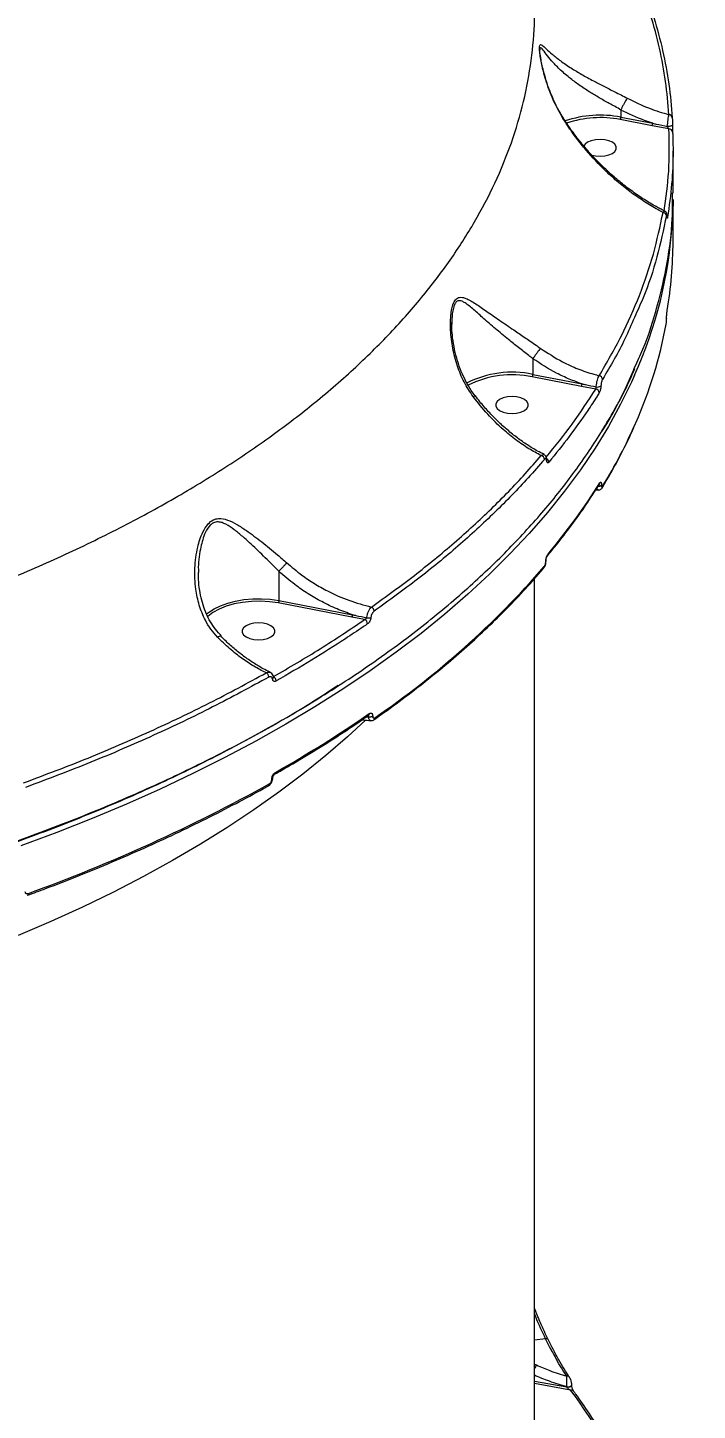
# Model space of a CAD drawing. Header units: millimetres. Extents: x -6523 to 7556, y -5559 to 6101.
# Drawn here: x 1720.3 to 1903.8, y -1159.7 to -781 of the extents above; entities that cross this region are included whole.
import ezdxf

# ---------------------------------------------------------------- set-up
doc = ezdxf.new("R2010")
doc.units = ezdxf.units.MM
for name, color, linetype in [('DIKOM_ОБЪЕКТ', 7, 'Continuous'), ('DIKOM_РАЗМЕР_ЗОНА', 7, 'Continuous'), ('DIKOM_РАЗМЕР_ОБЪЕКТА', 7, 'Continuous')]:
    doc.layers.add(name, color=color, linetype=linetype)
doc.styles.add('style1', font='arial.ttf', dxfattribs={"width": 0.8})
doc.dimstyles.new('1-50', dxfattribs={"dimtxt": 300, "dimasz": 200, "dimexe": 100, "dimexo": 0, "dimgap": 100, "dimtad": 1, "dimtxsty": 'style1', "dimcen": 200, "dimclrd": 7, "dimclre": 7, "dimclrt": 7, "dimadec": 1, "dimazin": 2, "dimtfac": 1, "dimtmove": 0, "dimatfit": 2, "dimfxl": 0, "dimlwd": 25, "dimlwe": 18, "dimarcsym": 0})

# ---------------------------------------------------------------- blocks, each defined once
blk = doc.blocks.new('*D10')
at = {"layer": 'Defpoints', "color": 0, "transparency": 16777216}
for p in [(-1823.23, 4314.24), (3842.01, -3170.82), (6537.88, -3170.82)]:
    blk.add_point(p, dxfattribs=at)
at = {"layer": 'DIKOM_РАЗМЕР_ОБЪЕКТА', "color": 7, "lineweight": 18, "transparency": 16777216}
for p, q in [((-1823.23, 4314.24), (6637.88, 4314.24)), ((3842.01, -3170.82), (6637.88, -3170.82))]:
    blk.add_line(p, q, dxfattribs=at)
at = {"layer": 'DIKOM_РАЗМЕР_ОБЪЕКТА', "color": 7, "lineweight": 25, "transparency": 16777216}
blk.add_line((6537.88, 3914.24), (6537.88, -2770.82), dxfattribs=at)
at = {"layer": 'DIKOM_РАЗМЕР_ОБЪЕКТА', "color": 7, "transparency": 16777216}
for points in [[(6471.22, 3914.24), (6604.55, 3914.24), (6537.88, 4314.24)], [(6471.22, -2770.82), (6604.55, -2770.82), (6537.88, -3170.82)]]:
    blk.add_solid(points, dxfattribs=at)
at = {"layer": 'DIKOM_РАЗМЕР_ОБЪЕКТА', "color": 7, "transparency": 16777216, "insert": (6304.71, 207.11), "char_height": 300, "attachment_point": 5, "rotation": 90, "style": 'style1'}
blk.add_mtext('7500', dxfattribs=at)
blk = doc.blocks.new('*D11')
at = {"layer": 'Defpoints', "color": 0, "transparency": 16777216}
for p in [(-5022.71, -299.32), (4115.33, -1753.09), (4115.33, -4391.39)]:
    blk.add_point(p, dxfattribs=at)
at = {"layer": 'DIKOM_РАЗМЕР_ОБЪЕКТА', "color": 7, "lineweight": 18, "transparency": 16777216}
for p, q in [((-5022.71, -299.32), (-5022.71, -4491.39)), ((4115.33, -1753.09), (4115.33, -4491.39))]:
    blk.add_line(p, q, dxfattribs=at)
at = {"layer": 'DIKOM_РАЗМЕР_ОБЪЕКТА', "color": 7, "lineweight": 25, "transparency": 16777216}
blk.add_line((-4622.71, -4391.39), (3715.33, -4391.39), dxfattribs=at)
at = {"layer": 'DIKOM_РАЗМЕР_ОБЪЕКТА', "color": 7, "transparency": 16777216}
for points in [[(-4622.71, -4324.73), (-4622.71, -4458.06), (-5022.71, -4391.39)], [(3715.33, -4324.73), (3715.33, -4458.06), (4115.33, -4391.39)]]:
    blk.add_solid(points, dxfattribs=at)
at = {"layer": 'DIKOM_РАЗМЕР_ОБЪЕКТА', "color": 7, "transparency": 16777216, "insert": (-175.12, -4158.22), "char_height": 300, "attachment_point": 5, "style": 'style1'}
blk.add_mtext('9150', dxfattribs=at)
blk = doc.blocks.new('*D12')
at = {"layer": 'Defpoints', "color": 0, "transparency": 16777216}
for p in [(-6522.71, -395.62), (6102.86, -1877.31), (6102.86, -5458.89)]:
    blk.add_point(p, dxfattribs=at)
at = {"layer": 'DIKOM_РАЗМЕР_ЗОНА', "color": 7, "lineweight": 18, "transparency": 16777216}
for p, q in [((-6522.71, -395.62), (-6522.71, -5558.89)), ((6102.86, -1877.31), (6102.86, -5558.89))]:
    blk.add_line(p, q, dxfattribs=at)
at = {"layer": 'DIKOM_РАЗМЕР_ЗОНА', "color": 7, "lineweight": 25, "transparency": 16777216}
blk.add_line((-6122.71, -5458.89), (5702.86, -5458.89), dxfattribs=at)
at = {"layer": 'DIKOM_РАЗМЕР_ЗОНА', "color": 7, "transparency": 16777216}
for points in [[(-6122.71, -5392.23), (-6122.71, -5525.56), (-6522.71, -5458.89)], [(5702.86, -5392.23), (5702.86, -5525.56), (6102.86, -5458.89)]]:
    blk.add_solid(points, dxfattribs=at)
at = {"layer": 'DIKOM_РАЗМЕР_ЗОНА', "color": 7, "transparency": 16777216, "insert": (78.38, -5225.72), "char_height": 300, "attachment_point": 5, "style": 'style1'}
blk.add_mtext('12600', dxfattribs=at)
blk = doc.blocks.new('*D13')
at = {"layer": 'Defpoints', "color": 0, "transparency": 16777216}
for p in [(-2358.18, 6101.03), (4341.71, -4605.15), (7455.88, -4605.15)]:
    blk.add_point(p, dxfattribs=at)
at = {"layer": 'DIKOM_РАЗМЕР_ЗОНА', "color": 7, "lineweight": 18, "transparency": 16777216}
for p, q in [((-2358.18, 6101.03), (7555.88, 6101.03)), ((4341.71, -4605.15), (7555.88, -4605.15))]:
    blk.add_line(p, q, dxfattribs=at)
at = {"layer": 'DIKOM_РАЗМЕР_ЗОНА', "color": 7, "lineweight": 25, "transparency": 16777216}
blk.add_line((7455.88, 5701.03), (7455.88, -4205.15), dxfattribs=at)
at = {"layer": 'DIKOM_РАЗМЕР_ЗОНА', "color": 7, "transparency": 16777216}
for points in [[(7389.22, 5701.03), (7522.55, 5701.03), (7455.88, 6101.03)], [(7389.22, -4205.15), (7522.55, -4205.15), (7455.88, -4605.15)]]:
    blk.add_solid(points, dxfattribs=at)
at = {"layer": 'DIKOM_РАЗМЕР_ЗОНА', "color": 7, "transparency": 16777216, "insert": (7222.71, 375.61), "char_height": 300, "attachment_point": 5, "rotation": 90, "style": 'style1'}
blk.add_mtext('10700', dxfattribs=at)

msp = doc.modelspace()

# ---------------------------------------------------------------- linework, layer by layer
at = {"layer": 'DIKOM_ОБЪЕКТ', "color": 7, "linetype": 'Continuous', "lineweight": 15}
for p, q in [((1891.383, -807.867), (1882.654, -806.179)), ((1882.829, -803.556), (1882.83, -803.552)), ((1882.829, -803.556), (1882.829, -805.509)), ((1882.829, -805.509), (1891.559, -807.197)), ((1896.005, -808.741), (1891.383, -807.867)), ((1897.122, -826.339), (1897.122, -814.699)), ((1897.122, -839.626), (1897.122, -828.054)), ((1836.545, -861.733), (1836.549, -862.169)), ((1895.363, -860.662), (1895.359, -860.709)), ((1895.359, -860.797), (1895.359, -860.709)), ((1895.363, -860.75), (1895.359, -860.797)), ((1895.363, -860.75), (1895.363, -860.662)), ((1858.706, -871.686), (1858.706, -875.97)), ((1872.037, -879.252), (1858.531, -876.64)), ((1858.706, -875.97), (1872.212, -878.582)), ((1875.957, -879.992), (1872.037, -879.252)), ((1875.954, -907.592), (1876.599, -907.642)), ((1876.955, -906.056), (1876.954, -906.058)), ((1877.517, -906.23), (1877.517, -906.277)), ((1862.232, -927.301), (1862.232, -927.233)), ((1862.315, -927.096), (1862.315, -927.027)), ((1789.09, -929.905), (1789.09, -937.904)), ((1859.122, -1194.108), (1859.122, -932)), ((1809.115, -942.479), (1788.918, -938.574)), ((1789.09, -937.904), (1809.29, -941.809)), ((1769.241, -941.666), (1769.588, -941.37)), ((1812.611, -943.141), (1809.115, -942.479)), ((1814.824, -969.525), (1814.824, -969.593)), ((1813.13, -969.756), (1813.693, -969.774)), ((1813.693, -969.705), (1813.307, -969.637)), ((1813.693, -969.774), (1813.693, -969.705)), ((1787.151, -986.891), (1787.151, -986.844)), ((1787.412, -986.543), (1787.412, -986.496)), ((1860.006, -1133.885), (1859.122, -1131.749)), ((1862.208, -1140.122), (1859.122, -1140.493)), ((1862.893, -1140.305), (1862.899, -1140.316)), ((1859.122, -1147.042), (1859.692, -1147.305)), ((1868.715, -1150.622), (1868.729, -1150.642)), ((1859.122, -1151.705), (1868.034, -1153.314)), ((1869.063, -1154.201), (1859.122, -1152.406)), ((1868.034, -1153.314), (1868.034, -1153.233)), ((1869.365, -1152.828), (1869.365, -1152.747))]:
    msp.add_line(p, q, dxfattribs=at)
at = {"layer": 'DIKOM_ОБЪЕКТ', "color": 7, "linetype": 'Continuous', "lineweight": 15, "flags": 128}
for points in [[(1896.964, -807.659), (1896.942, -807.751), (1896.861, -807.838), (1896.728, -807.915), (1896.55, -807.978), (1896.337, -808.023), (1896.103, -808.047), (1895.861, -808.05), (1895.624, -808.03)], [(1877.122, -811.593), (1875.854, -811.687), (1874.689, -811.961), (1873.721, -812.393), (1873.028, -812.948), (1872.691, -813.508)], [(1874.782, -815.891), (1875.854, -816.135), (1877.122, -816.229), (1878.39, -816.135), (1879.555, -815.861), (1880.523, -815.429), (1881.215, -814.874), (1881.576, -814.241), (1881.576, -813.581), (1881.215, -812.948), (1880.523, -812.393), (1879.555, -811.961), (1878.39, -811.687), (1877.122, -811.593), (1877.122, -811.593)], [(1897.122, -828.054), (1897.122, -828.313), (1897.064, -831.636)], [(1886.595, -876.181), (1885.736, -878.08), (1882.746, -884.166), (1879.414, -890.205), (1875.742, -896.191), (1871.736, -902.12), (1867.396, -907.986), (1862.728, -913.786), (1857.736, -919.513), (1852.423, -925.163), (1846.793, -930.731), (1840.853, -936.212), (1834.606, -941.603), (1828.057, -946.898), (1821.214, -952.093), (1814.08, -957.183), (1806.663, -962.165), (1798.968, -967.034), (1791.002, -971.785), (1782.772, -976.416), (1774.284, -980.922), (1765.546, -985.299), (1756.565, -989.543), (1747.348, -993.652), (1737.905, -997.621), (1728.241, -1001.447), (1718.366, -1005.127)], [(1852.999, -882.055), (1851.731, -882.149), (1850.566, -882.423), (1849.598, -882.855), (1848.905, -883.41), (1848.545, -884.043), (1848.545, -884.702), (1848.905, -885.335), (1849.598, -885.89), (1850.566, -886.322), (1851.731, -886.596), (1852.999, -886.69), (1854.267, -886.596), (1855.432, -886.322), (1856.4, -885.89), (1857.092, -885.335), (1857.453, -884.702), (1857.453, -884.043), (1857.092, -883.41), (1856.4, -882.855), (1855.432, -882.423), (1854.267, -882.149), (1852.999, -882.055)], [(1788.918, -938.574), (1786.527, -938.239), (1784.064, -938.099), (1781.589, -938.156), (1779.161, -938.409), (1776.837, -938.852), (1774.675, -939.475), (1772.724, -940.262), (1771.033, -941.195), (1769.643, -942.251), (1769.495, -942.387)], [(1769.588, -941.37), (1769.847, -941.164), (1771.342, -940.183), (1773.1, -939.326), (1775.082, -938.61), (1777.247, -938.051), (1779.547, -937.661), (1781.932, -937.449), (1784.353, -937.419), (1786.756, -937.571), (1789.09, -937.904)], [(1783.54, -944.017), (1782.272, -944.111), (1781.107, -944.385), (1780.139, -944.817), (1779.446, -945.372), (1779.086, -946.005), (1779.086, -946.665), (1779.446, -947.298), (1780.139, -947.853), (1781.107, -948.285), (1782.272, -948.559), (1783.54, -948.653), (1784.807, -948.559), (1785.972, -948.285), (1786.94, -947.853), (1787.633, -947.298), (1787.994, -946.665), (1787.994, -946.005), (1787.633, -945.372), (1786.94, -944.817), (1785.972, -944.385), (1784.807, -944.111), (1783.54, -944.017)], [(1812.883, -970.698), (1807.943, -975.242), (1801.965, -980.393), (1795.683, -985.447), (1789.106, -990.401), (1782.238, -995.249), (1775.086, -999.986), (1767.657, -1004.609), (1759.958, -1009.113), (1751.996, -1013.494), (1743.778, -1017.749), (1735.312, -1021.872), (1726.605, -1025.86), (1717.667, -1029.709)], [(1868.034, -1153.233), (1868.312, -1153.261), (1868.594, -1153.248), (1868.858, -1153.195), (1869.082, -1153.106), (1869.249, -1152.988), (1869.344, -1152.85), (1869.365, -1152.74)], [(1868.034, -1153.314), (1868.312, -1153.342), (1868.594, -1153.329), (1868.858, -1153.276), (1869.082, -1153.187), (1869.249, -1153.068), (1869.344, -1152.931), (1869.365, -1152.829)]]:
    msp.add_lwpolyline(points, dxfattribs=at)
at = {"layer": 'DIKOM_ОБЪЕКТ', "color": 7, "linetype": 'Continuous', "lineweight": 15}
for centre, radius, start, end in [((1877.172, -834.856), 29.888, 79.08888, 108.73718), ((1877.127, -834.048), 28.412, 78.78307, 108.82404), ((1881.519, -805.523), 1.31, 329.97979, 0.61243), ((1896.013, -805.737), 0.907, 4.17738, 91.32009), ((1890.248, -807.211), 1.311, 329.98245, 0.60977), ((1896.084, -809.661), 0.923, 4.62725, 94.93067), ((1894.339, -832.577), 0.979, 4.65969, 87.1814), ((1894.838, -832.909), 0.795, 0.63899, 27.54988), ((1777.763, -827.058), 119.405, 335.70724, 356.38424), ((1784.858, -839.604), 112.264, 350.32587, 359.98847), ((1774.084, -839.601), 123.259, 336.26794, 349.42382), ((1852.996, -902.693), 27.326, 77.93827, 117.08194), ((1853.023, -902.786), 26.719, 78.10464, 116.82692), ((1857.395, -875.984), 1.311, 329.98922, 0.608), ((1870.902, -878.596), 1.311, 329.98245, 0.60977), ((1876.702, -877.415), 1.102, 4.5582, 79.40334), ((1875.801, -881.093), 1.112, 4.63322, 81.92993), ((1876.482, -877.822), 1.607, 254.92185, 302.99411), ((1755.665, -831.795), 143.262, 328.50208, 336.37463), ((1860.693, -899.329), 1.169, 4.17148, 75.00597), ((1862.118, -899.366), 0.437, 324.7121, 2.99078), ((1861.947, -900.079), 1.153, 4.06025, 61.41539), ((1730.314, -813.843), 173.115, 319.96435, 327.95993), ((1876.686, -905.513), 1.129, 264.54839, 317.38505), ((1876.694, -905.477), 1.115, 265.60411, 317.52852), ((1876.362, -905.689), 0.698, 328.47577, 0.49121), ((1877.123, -906.651), 0.696, 328.81145, 0.52087), ((1861.998, -927.019), 0.317, 317.55619, 358.70433), ((1861.997, -927.087), 0.318, 317.60127, 357.91641), ((1862.18, -925.212), 0.679, 320.22567, 0.84283), ((1676.678, -767.773), 245.258, 304.45462, 319.01587), ((1861.156, -928.641), 0.665, 320.12826, 1.30267), ((1807.98, -941.823), 1.311, 329.98245, 0.60977), ((1813.663, -940.731), 1.938, 255.73983, 290.0875), ((1813.896, -940.898), 1.331, 2.89276, 64.84693), ((1812.084, -944.361), 1.329, 2.66229, 66.64949), ((1784.908, -958.943), 1.433, 2.14559, 59.27073), ((1787.095, -958.979), 0.517, 300.71285, 3.3962), ((1786.957, -960), 1.413, 1.95263, 61.6442), ((1618.946, -685.949), 343.595, 299.5045, 304.56554), ((1813.281, -968.928), 0.604, 307.71893, 3.49717), ((1814.021, -968.127), 1.612, 258.29017, 299.86917), ((1814.021, -968.195), 1.612, 258.29017, 299.86917), ((1814.83, -970.045), 0.604, 308.01908, 3.52875), ((1565.949, -590.482), 454.706, 289.86961, 299.01111), ((1785.902, -988.185), 0.572, 304.2949, 5.15973), ((1786.99, -986.451), 0.425, 292.26795, 354.58921), ((1786.986, -986.494), 0.429, 292.47863, 352.71658), ((1787.596, -985.037), 0.57, 304.22986, 5.28999), ((1719.974, -1018.195), 0.526, 302.7755, 8.3802), ((1862.416, -1140.715), 0.628, 40.71769, 109.41575), ((1867.333, -1152.306), 9.131, 146.79221, 154.04933), ((1868.136, -1151.082), 0.739, 38.47793, 101.726), ((1869.26, -1154.958), 0.783, 38.91933, 104.60256), ((1748.35, -1243.809), 150.338, 23.17698, 36.5873)]:
    msp.add_arc(centre, radius, start, end, dxfattribs=at)
for points, knots in [([(1895.992, -804.83), (1895.737, -801.79), (1895.226, -795.71), (1893.498, -786.599), (1891.121, -777.505), (1888.892, -771.482), (1887.777, -768.471)], [0, 0, 0, 0, 0.2491002, 0.4982, 0.7490985, 1, 1, 1, 1]), ([(1888.675, -769.235), (1889.786, -772.231), (1892.006, -778.223), (1894.393, -787.313), (1896.14, -796.465), (1896.658, -802.602), (1896.917, -805.671)], [0, 0, 0, 0, 0.2491, 0.4982004, 0.7491006, 1, 1, 1, 1]), ([(1538.676, -972.587), (1545.616, -971.94), (1559.501, -970.645), (1580.022, -967.95), (1600.438, -964.682), (1620.652, -960.773), (1640.594, -956.235), (1659.823, -951.164), (1678.29, -945.592), (1695.964, -939.556), (1713.132, -932.961), (1729.712, -925.803), (1745.631, -918.096), (1760.541, -910.005), (1774.417, -901.567), (1787.252, -892.826), (1799.253, -883.64), (1810.342, -874.023), (1820.456, -863.998), (1829.379, -853.778), (1837.108, -843.403), (1843.664, -832.913), (1849.153, -822.143), (1853.497, -811.12), (1856.697, -799.873), (1858.528, -788.641), (1859.276, -780.778), (1859.084, -776.703), (1859.066, -776.324)], [0, 0, 0, 0, 0.0392427, 0.0785159, 0.1177585, 0.158142, 0.1985586, 0.2389421, 0.2781873, 0.3174623, 0.3567076, 0.3970912, 0.4375084, 0.4778924, 0.5171659, 0.5564696, 0.5957434, 0.6361547, 0.6765986, 0.7170099, 0.7563481, 0.7957165, 0.8350548, 0.8755303, 0.9160386, 0.9565142, 0.9959507, 1, 1, 1, 1]), ([(1866.961, -805.849), (1866.021, -804.169), (1864.119, -800.771), (1862.367, -795.892), (1861.378, -792.167), (1860.886, -789.72), (1860.626, -788.024), (1860.508, -786.643), (1860.566, -785.769), (1860.817, -785.547), (1861.363, -785.823), (1862.341, -786.756), (1864.006, -788.278), (1866.259, -790.085), (1868.99, -791.96), (1872.044, -793.805), (1875.04, -795.45), (1878.123, -797.044), (1881.267, -798.618), (1883.441, -799.736), (1884.59, -800.327)], [0, 0, 0, 0, 0.0863525, 0.1746785, 0.2336179, 0.2635138, 0.2941174, 0.321205, 0.3485639, 0.3826687, 0.4154272, 0.4844313, 0.555015, 0.6333681, 0.7133073, 0.7760749, 0.8404071, 0.8905405, 0.9421327, 1, 1, 1, 1]), ([(1867.094, -805.771), (1866.676, -805.094), (1865.681, -803.486), (1864.355, -800.755), (1863.119, -797.735), (1862.175, -794.896), (1861.524, -792.501), (1861.109, -790.641), (1860.852, -789.234), (1860.703, -788.193), (1860.634, -787.515), (1860.62, -787.139), (1860.622, -787.095), (1860.622, -787.093)], [0, 0, 0, 0, 0.1119282, 0.26609, 0.4274712, 0.573748, 0.6914196, 0.7848149, 0.8545112, 0.9120338, 0.9596433, 0.9978689, 1, 1, 1, 1]), ([(1882.83, -803.552), (1882.83, -803.552), (1881.833, -802.887), (1879.724, -801.872), (1876.873, -800.19), (1874.028, -798.489), (1871.264, -796.646), (1868.454, -794.545), (1865.925, -792.32), (1863.855, -790.161), (1862.31, -788.205), (1861.401, -786.966), (1860.893, -786.426), (1860.659, -786.405), (1860.634, -786.904), (1860.625, -787.093)], [0, 0, 0, 0, 0.00002, 0.0837958, 0.1591915, 0.2346774, 0.3306538, 0.426764, 0.5470354, 0.6674033, 0.7721287, 0.8765539, 0.9237867, 0.9710046, 1, 1, 1, 1]), ([(1884.59, -800.327), (1884.576, -800.345), (1884.484, -800.46), (1884.267, -800.775), (1883.902, -801.379), (1883.504, -802.112), (1883.121, -802.88), (1882.927, -803.328), (1882.83, -803.552)], [0, 0, 0, 0, 0.0318754, 0.2096694, 0.4072551, 0.6048566, 0.8024213, 1, 1, 1, 1]), ([(1884.59, -800.327), (1886.601, -801.313), (1890.327, -803.141), (1894.206, -804.298), (1895.992, -804.83)], [0, 0, 0, 0, 0.5395133, 1, 1, 1, 1]), ([(1866.961, -805.849), (1866.975, -805.84), (1867.056, -805.791), (1867.067, -805.785), (1867.077, -805.781)], [0, 0, 0, 0, 0.1727548, 1, 1, 1, 1]), ([(1894.387, -831.6), (1893.914, -831.352), (1892.227, -830.469), (1889.341, -828.744), (1885.735, -826.265), (1882.172, -823.456), (1877.934, -819.655), (1874.078, -815.574), (1870.672, -811.322), (1868.578, -808.4), (1867.395, -806.534), (1866.961, -805.849)], [0, 0, 0, 0, 0.0465596, 0.1660326, 0.2855022, 0.4082649, 0.5310176, 0.7327775, 0.8363381, 0.9398833, 1, 1, 1, 1]), ([(1894.869, -831.265), (1893.952, -830.796), (1891.945, -829.772), (1888.868, -827.882), (1885.655, -825.667), (1882.491, -823.208), (1879.424, -820.544), (1876.495, -817.703), (1873.743, -814.734), (1871.196, -811.661), (1868.965, -808.684), (1867.676, -806.677), (1867.093, -805.77)], [0, 0, 0, 0, 0.0894439, 0.1955006, 0.3020031, 0.4088138, 0.5157544, 0.6204306, 0.7230289, 0.8229935, 0.9200338, 1, 1, 1, 1]), ([(1891.559, -807.197), (1890.794, -806.94), (1887.83, -805.944), (1884.96, -804.573), (1882.829, -803.556)], [0, 0, 0, 0, 0.2578303, 1, 1, 1, 1]), ([(1895.624, -808.03), (1895.639, -807.747), (1895.67, -807.164), (1895.761, -806.235), (1895.874, -805.388), (1895.953, -805.016), (1895.992, -804.83)], [0, 0, 0, 0, 0.2379981, 0.4906513, 0.7462658, 1, 1, 1, 1]), ([(1896.917, -805.671), (1896.923, -805.79), (1896.935, -806.027), (1896.95, -806.553), (1896.961, -807.127), (1896.963, -807.487), (1896.964, -807.659)], [0, 0, 0, 0, 0.2583463, 0.5167461, 0.7678187, 1, 1, 1, 1]), ([(1891.559, -807.197), (1891.871, -807.263), (1893.224, -807.551), (1894.581, -807.822), (1895.624, -808.03)], [0, 0, 0, 0, 0.2307423, 1, 1, 1, 1]), ([(1894.727, -831.19), (1895.218, -827.594), (1896.239, -820.12), (1896.085, -812.628), (1896.005, -808.741)], [0, 0, 0, 0, 0.4811606, 1, 1, 1, 1]), ([(1896.005, -808.741), (1895.96, -808.695), (1895.871, -808.606), (1895.753, -808.421), (1895.671, -808.238), (1895.635, -808.105), (1895.626, -808.046), (1895.624, -808.03)], [0, 0, 0, 0, 0.29171575, 0.56720886, 0.80359237, 0.94403607, 1, 1, 1, 1]), ([(1897.005, -809.587), (1897.019, -809.93), (1897.093, -811.646), (1897.172, -816.391), (1896.906, -823.828), (1896.058, -829.874), (1895.633, -832.9)], [0, 0, 0, 0, 0.0441407, 0.2207128, 0.6100119, 1, 1, 1, 1]), ([(1896.964, -807.659), (1896.966, -807.828), (1896.968, -808.176), (1896.978, -808.732), (1896.991, -809.241), (1897, -809.471), (1897.005, -809.587)], [0, 0, 0, 0, 0.2338498, 0.4824917, 0.7413471, 1, 1, 1, 1]), ([(1886.605, -874.082), (1887.378, -872.406), (1889.946, -866.843), (1892.991, -857.244), (1895.687, -845.337), (1897.041, -834.987), (1896.978, -828.62), (1896.954, -826.249)], [0, 0, 0, 0, 0.1071172, 0.3555404, 0.6041537, 0.8525765, 1, 1, 1, 1]), ([(1876.905, -876.332), (1879.004, -872.701), (1883.202, -865.439), (1888.077, -854.306), (1891.979, -843.028), (1893.584, -835.409), (1894.387, -831.6)], [0, 0, 0, 0, 0.2485969, 0.4971925, 0.7485962, 1, 1, 1, 1]), ([(1895.314, -832.498), (1894.508, -836.271), (1892.896, -843.818), (1889.861, -853.12), (1887.354, -858.594), (1886.539, -860.375)], [0, 0, 0, 0, 0.4029369, 0.8058763, 1, 1, 1, 1]), ([(1894.387, -831.6), (1894.451, -831.512), (1894.598, -831.308), (1894.764, -831.202), (1894.841, -831.269), (1894.859, -831.285)], [0, 0, 0, 0, 0.3685473, 0.8538792, 1, 1, 1, 1]), ([(1895.477, -832.634), (1895.477, -832.63), (1895.477, -832.453), (1895.46, -832.228), (1895.423, -831.96), (1895.317, -831.682), (1895.143, -831.453), (1894.979, -831.298), (1894.868, -831.265), (1894.865, -831.264)], [0, 0, 0, 0, 0.0071238, 0.3099788, 0.5383227, 0.669884, 0.8212456, 0.9951245, 1, 1, 1, 1]), ([(1895.474, -832.695), (1895.47, -832.589), (1895.463, -832.379), (1895.437, -832.218), (1895.4, -832.182), (1895.358, -832.279), (1895.327, -832.431), (1895.314, -832.498)], [0, 0, 0, 0, 0.1889144, 0.3774082, 0.5792054, 0.8164785, 1, 1, 1, 1]), ([(1895.633, -832.9), (1895.62, -832.969), (1895.591, -833.129), (1895.549, -833.229), (1895.511, -833.187), (1895.484, -833.02), (1895.477, -832.803), (1895.474, -832.695)], [0, 0, 0, 0, 0.18252839, 0.42376154, 0.62744856, 0.81343343, 1, 1, 1, 1]), ([(1895.491, -832.905), (1895.491, -832.9), (1895.489, -832.89), (1895.482, -832.792), (1895.477, -832.669), (1895.477, -832.563), (1895.477, -832.54)], [0, 0, 0, 0, 0.2067464, 0.506314, 0.891595, 1, 1, 1, 1]), ([(1842.334, -882.046), (1841.464, -880.733), (1839.723, -878.104), (1837.914, -873.606), (1836.66, -868.819), (1836.117, -864.25), (1836.128, -860.761), (1836.398, -858.43), (1836.796, -856.741), (1837.507, -855.321), (1838.463, -854.791), (1839.44, -854.839), (1840.874, -855.32), (1843.003, -856.555), (1846.042, -858.685), (1849.519, -861.081), (1853.048, -863.509), (1856.451, -865.819), (1858.928, -867.516), (1860.359, -868.525), (1860.752, -868.801)], [0, 0, 0, 0, 0.0712981, 0.1426947, 0.2203413, 0.2979607, 0.3555849, 0.385341, 0.4149603, 0.4491127, 0.4886698, 0.5175501, 0.5465118, 0.6250139, 0.7037128, 0.7839221, 0.8640147, 0.9212503, 0.9784129, 1, 1, 1, 1]), ([(1858.708, -871.68), (1858.707, -871.68), (1858.335, -871.414), (1857.029, -870.333), (1854.73, -868.581), (1851.617, -866.091), (1848.4, -863.419), (1845.256, -860.703), (1842.522, -858.207), (1840.613, -856.652), (1839.321, -855.91), (1838.541, -855.705), (1837.965, -855.878), (1837.476, -856.362), (1837.207, -856.873), (1836.898, -857.806), (1836.673, -858.957), (1836.513, -860.422), (1836.536, -861.372), (1836.545, -861.733)], [0, 0, 0, 0, 0.0000489, 0.0327654, 0.1209431, 0.2092376, 0.3339591, 0.4588436, 0.5798277, 0.7004828, 0.7429849, 0.785324, 0.8276235, 0.8405592, 0.8786393, 0.8876883, 0.9304851, 0.9735741, 1, 1, 1, 1]), ([(1895.359, -860.709), (1895.36, -860.647), (1895.361, -860.433), (1895.376, -860.009), (1895.411, -859.462), (1895.462, -858.898), (1895.503, -858.621), (1895.525, -858.469)], [0, 0, 0, 0, 0.0796393, 0.2757276, 0.4707782, 0.7105544, 1, 1, 1, 1]), ([(1842.894, -881.815), (1842.527, -881.331), (1841.584, -880.084), (1840.313, -877.861), (1839.045, -875.162), (1838.017, -872.237), (1837.209, -869.139), (1836.711, -866.087), (1836.5, -863.591), (1836.51, -862.209), (1836.513, -861.734)], [0, 0, 0, 0, 0.0834845, 0.2151848, 0.3533895, 0.4968801, 0.6455671, 0.7987717, 0.9307785, 1, 1, 1, 1]), ([(1886.539, -860.375), (1885.704, -862.339), (1883.276, -868.054), (1879.97, -873.653), (1877.801, -877.328)], [0, 0, 0, 0, 0.3436626, 1, 1, 1, 1]), ([(1895.249, -862.225), (1895.265, -862.123), (1895.294, -861.944), (1895.328, -861.582), (1895.349, -861.241), (1895.358, -860.975), (1895.359, -860.839), (1895.359, -860.797)], [0, 0, 0, 0, 0.3025978, 0.534705, 0.7254882, 0.917113, 1, 1, 1, 1]), ([(1860.752, -868.801), (1860.736, -868.823), (1860.665, -868.921), (1860.468, -869.195), (1860.104, -869.704), (1859.621, -870.384), (1859.126, -871.085), (1858.847, -871.482), (1858.708, -871.68)], [0, 0, 0, 0, 0.035229, 0.1540759, 0.3655702, 0.577038, 0.7885257, 1, 1, 1, 1]), ([(1860.752, -868.801), (1862.761, -870.114), (1866.068, -872.277), (1871.057, -874.507), (1874.437, -875.684), (1876.403, -876.2), (1876.905, -876.332)], [0, 0, 0, 0, 0.3957814, 0.651634, 0.9109995, 1, 1, 1, 1]), ([(1478.124, -1042.654), (1482.702, -1042.626), (1495.037, -1042.548), (1515.104, -1041.873), (1538.228, -1040.466), (1561.387, -1038.373), (1584.5, -1035.586), (1607.484, -1032.093), (1629.834, -1027.972), (1651.487, -1023.253), (1672.397, -1017.976), (1692.908, -1012.056), (1712.926, -1005.484), (1732.37, -998.27), (1750.811, -990.572), (1768.21, -982.427), (1784.551, -973.883), (1800.1, -964.799), (1814.767, -955.186), (1828.478, -945.064), (1840.786, -934.778), (1851.724, -924.386), (1861.352, -913.943), (1869.978, -903.156), (1877.461, -892.039), (1883.072, -882.306), (1885.668, -876.261), (1886.605, -874.082)], [0, 0, 0, 0, 0.0243023, 0.065474, 0.1066773, 0.1478491, 0.1902168, 0.2326189, 0.2749866, 0.3161585, 0.3573618, 0.3985335, 0.4409013, 0.4833036, 0.5256713, 0.5668428, 0.6080463, 0.649218, 0.6915856, 0.7339879, 0.7763555, 0.8160449, 0.8557626, 0.8954519, 0.9362087, 0.9769961, 1, 1, 1, 1]), ([(1858.706, -871.686), (1858.706, -871.685), (1858.707, -871.683), (1858.708, -871.681), (1858.708, -871.68)], [0, 0, 0, 0, 0.6582236, 1, 1, 1, 1]), ([(1872.212, -878.582), (1871.033, -878.157), (1868.665, -877.302), (1864.059, -875.167), (1860.841, -873.074), (1858.706, -871.686)], [0, 0, 0, 0, 0.2504069, 0.5028611, 1, 1, 1, 1]), ([(1877.694, -891.553), (1878.112, -890.883), (1879.707, -888.33), (1882.159, -883.837), (1884.747, -878.784), (1886.129, -875.616), (1886.666, -874.384)], [0, 0, 0, 0, 0.1187392, 0.4526143, 0.7871428, 1, 1, 1, 1]), ([(1872.212, -878.582), (1872.525, -878.649), (1873.806, -878.924), (1875.092, -879.18), (1876.064, -879.374)], [0, 0, 0, 0, 0.2436143, 1, 1, 1, 1]), ([(1876.064, -879.374), (1876.069, -879.315), (1876.093, -878.995), (1876.185, -878.369), (1876.381, -877.549), (1876.632, -876.814), (1876.814, -876.493), (1876.905, -876.332)], [0, 0, 0, 0, 0.0542066, 0.291092, 0.5276385, 0.7637173, 1, 1, 1, 1]), ([(1877.801, -877.328), (1877.75, -877.425), (1877.649, -877.621), (1877.514, -878.066), (1877.412, -878.562), (1877.368, -878.941), (1877.359, -879.134), (1877.357, -879.17)], [0, 0, 0, 0, 0.2363372, 0.4725715, 0.7091414, 0.9458504, 1, 1, 1, 1]), ([(1842.334, -882.046), (1842.36, -882.032), (1842.521, -881.942), (1842.744, -881.834), (1842.794, -881.857), (1842.817, -881.867)], [0, 0, 0, 0, 0.0953654, 0.5959296, 1, 1, 1, 1]), ([(1860.995, -898.2), (1859.872, -897.601), (1857.543, -896.359), (1854.055, -893.966), (1850.244, -890.862), (1846.226, -886.956), (1843.641, -883.695), (1842.334, -882.046)], [0, 0, 0, 0, 0.1665376, 0.3455437, 0.5267556, 0.7607788, 1, 1, 1, 1]), ([(1861.788, -897.902), (1861.186, -897.602), (1859.657, -896.838), (1857.206, -895.321), (1854.455, -893.396), (1851.747, -891.22), (1849.109, -888.83), (1846.582, -886.237), (1844.503, -883.889), (1843.333, -882.351), (1842.909, -881.793)], [0, 0, 0, 0, 0.0889511, 0.2258091, 0.3640191, 0.5031884, 0.6428486, 0.7823265, 0.9210202, 1, 1, 1, 1]), ([(1862.394, -898.665), (1864.828, -895.643), (1869.777, -889.502), (1873.875, -883.196), (1875.957, -879.992)], [0, 0, 0, 0, 0.4919477, 1, 1, 1, 1]), ([(1876.909, -881.003), (1876.704, -881.33), (1875.678, -882.963), (1873.038, -886.977), (1868.757, -893.009), (1864.984, -897.667), (1863.096, -899.997)], [0, 0, 0, 0, 0.0507698, 0.2538493, 0.6266944, 1, 1, 1, 1]), ([(1875.957, -879.992), (1875.97, -879.959), (1875.996, -879.893), (1876.029, -879.743), (1876.053, -879.576), (1876.062, -879.45), (1876.064, -879.386), (1876.064, -879.374)], [0, 0, 0, 0, 0.2372481, 0.4742038, 0.7107147, 0.9466372, 1, 1, 1, 1]), ([(1877.357, -879.17), (1877.355, -879.205), (1877.346, -879.397), (1877.303, -879.773), (1877.201, -880.268), (1877.064, -880.711), (1876.961, -880.906), (1876.909, -881.003)], [0, 0, 0, 0, 0.0535259, 0.2897736, 0.5263684, 0.7631612, 1, 1, 1, 1]), ([(1877.719, -907.011), (1878.32, -906.012), (1880.059, -903.117), (1882.694, -898.288), (1885.128, -893.444), (1886.391, -890.498), (1886.823, -889.49)], [0, 0, 0, 0, 0.1730553, 0.5012995, 0.8294795, 1, 1, 1, 1]), ([(1814.461, -939.693), (1818.444, -936.825), (1826.409, -931.088), (1837.342, -922.085), (1847.479, -912.804), (1855.272, -904.796), (1859.544, -899.872), (1860.995, -898.2)], [0, 0, 0, 0, 0.2203097, 0.4406212, 0.6630823, 0.8855451, 1, 1, 1, 1]), ([(1861.859, -899.244), (1860.404, -900.92), (1856.15, -905.823), (1848.406, -913.788), (1838.292, -923.064), (1827.313, -932.121), (1819.254, -937.927), (1815.225, -940.831)], [0, 0, 0, 0, 0.11445346, 0.33476516, 0.55507499, 0.77753801, 1, 1, 1, 1]), ([(1860.995, -898.2), (1861.043, -898.161), (1861.229, -898.008), (1861.504, -897.883), (1861.678, -897.961), (1861.746, -897.992)], [0, 0, 0, 0, 0.1743188, 0.678861, 1, 1, 1, 1]), ([(1862.549, -899.344), (1862.548, -899.313), (1862.539, -899.051), (1862.431, -898.671), (1862.163, -898.214), (1861.895, -898.057), (1861.778, -897.988)], [0, 0, 0, 0, 0.0555809, 0.46417266, 0.76555802, 1, 1, 1, 1]), ([(1862.475, -899.619), (1862.458, -899.501), (1862.425, -899.264), (1862.299, -899.072), (1862.131, -899.027), (1861.974, -899.116), (1861.882, -899.218), (1861.859, -899.244)], [0, 0, 0, 0, 0.2256357, 0.4513407, 0.680135, 0.9176012, 1, 1, 1, 1]), ([(1863.096, -899.997), (1863.073, -900.024), (1862.98, -900.128), (1862.822, -900.219), (1862.652, -900.172), (1862.525, -899.977), (1862.491, -899.738), (1862.475, -899.619)], [0, 0, 0, 0, 0.08254281, 0.32175202, 0.55128426, 0.77558488, 1, 1, 1, 1]), ([(1862.564, -899.421), (1862.565, -899.421), (1862.565, -899.423), (1862.557, -899.389), (1862.555, -899.346), (1862.555, -899.336)], [0, 0, 0, 0, 0.3237952, 0.8516727, 1, 1, 1, 1]), ([(1862.708, -925.64), (1863.502, -924.678), (1865.805, -921.891), (1869.389, -917.229), (1873.37, -911.665), (1875.766, -907.916), (1876.957, -906.054)], [0, 0, 0, 0, 0.1498863, 0.4344445, 0.7189749, 1, 1, 1, 1]), ([(1876.603, -907.588), (1876.576, -907.593), (1876.483, -907.608), (1876.367, -907.437), (1876.313, -907.183), (1876.291, -907.076)], [0, 0, 0, 0, 0.1851217, 0.6546609, 1, 1, 1, 1]), ([(1876.598, -907.595), (1876.691, -907.606), (1876.903, -907.632), (1877.21, -907.518), (1877.473, -907.332), (1877.633, -907.156), (1877.696, -907.041), (1877.713, -907.008)], [0, 0, 0, 0, 0.19907575, 0.45154687, 0.6803656, 0.91052349, 1, 1, 1, 1]), ([(1877.06, -905.683), (1877.112, -905.614), (1877.215, -905.476), (1877.352, -905.477), (1877.454, -905.636), (1877.509, -905.909), (1877.515, -906.139), (1877.517, -906.23)], [0, 0, 0, 0, 0.2150348, 0.4299791, 0.6447164, 0.8592093, 1, 1, 1, 1]), ([(1877.517, -906.277), (1877.518, -906.339), (1877.522, -906.493), (1877.559, -906.676), (1877.627, -906.782), (1877.718, -906.783), (1877.785, -906.691), (1877.819, -906.645)], [0, 0, 0, 0, 0.1422726, 0.3570781, 0.5715665, 0.7857349, 1, 1, 1, 1]), ([(1772.273, -947.929), (1771.644, -947.217), (1770.386, -945.794), (1768.639, -942.88), (1767.167, -939.206), (1766.16, -934.372), (1765.933, -928.988), (1766.542, -924.415), (1767.436, -921.162), (1768.314, -918.927), (1769.51, -916.972), (1771.067, -915.735), (1772.888, -915.283), (1775.083, -915.77), (1777.598, -917.013), (1780.679, -919.035), (1784.383, -921.787), (1788.109, -924.826), (1790.401, -926.825), (1791.219, -927.538)], [0, 0, 0, 0, 0.0447764, 0.0895828, 0.16096, 0.2324505, 0.3238559, 0.4152105, 0.4505992, 0.4859293, 0.5329418, 0.5664212, 0.5998004, 0.6530918, 0.7108101, 0.7686689, 0.8592854, 0.9497911, 1, 1, 1, 1]), ([(1789.097, -929.884), (1789.095, -929.882), (1788.362, -929.124), (1786.264, -927.052), (1782.932, -923.782), (1779.627, -920.76), (1776.899, -918.455), (1775.026, -917.198), (1773.545, -916.544), (1772.4, -916.308), (1771.149, -916.524), (1769.775, -917.673), (1768.772, -919.572), (1768.047, -921.736), (1767.346, -924.971), (1766.914, -927.846), (1767.065, -929.995), (1767.082, -930.239)], [0, 0, 0, 0, 0.00023537, 0.07485097, 0.21050786, 0.34631215, 0.43121261, 0.515885, 0.55331092, 0.59061133, 0.6352586, 0.67964376, 0.74429576, 0.79526518, 0.84633403, 0.98256441, 1, 1, 1, 1]), ([(1791.219, -927.538), (1791.206, -927.556), (1791.069, -927.732), (1790.748, -928.124), (1790.205, -928.741), (1789.62, -929.37), (1789.271, -929.713), (1789.097, -929.884)], [0, 0, 0, 0, 0.0262397, 0.26309272, 0.50870588, 0.75434087, 1, 1, 1, 1]), ([(1791.219, -927.538), (1792.591, -928.704), (1795.008, -930.759), (1798.818, -933.293), (1803.087, -935.703), (1808.308, -938.04), (1812.395, -939.138), (1814.461, -939.693)], [0, 0, 0, 0, 0.2022617, 0.3564029, 0.5119886, 0.7532444, 1, 1, 1, 1]), ([(1861.656, -929.059), (1861.692, -929.023), (1861.864, -928.848), (1862.056, -928.436), (1862.249, -927.812), (1862.332, -927.341), (1862.312, -927.117), (1862.31, -927.098)], [0, 0, 0, 0, 0.07871678, 0.37790765, 0.66389646, 0.9706031, 1, 1, 1, 1]), ([(1861.821, -928.626), (1861.869, -928.56), (1861.966, -928.426), (1862.093, -928.12), (1862.185, -927.785), (1862.227, -927.502), (1862.231, -927.353), (1862.232, -927.301)], [0, 0, 0, 0, 0.2288052, 0.4578128, 0.6784886, 0.8883682, 1, 1, 1, 1]), ([(1862.232, -927.233), (1862.234, -927.156), (1862.24, -926.929), (1862.305, -926.494), (1862.446, -925.978), (1862.64, -925.509), (1862.786, -925.304), (1862.859, -925.202)], [0, 0, 0, 0, 0.1082921, 0.3204372, 0.5430774, 0.7715856, 1, 1, 1, 1]), ([(1862.316, -927.027), (1862.315, -927.024), (1862.314, -926.971), (1862.324, -926.806), (1862.364, -926.536), (1862.44, -926.223), (1862.542, -925.939), (1862.633, -925.747), (1862.697, -925.653), (1862.701, -925.648), (1862.702, -925.646)], [0, 0, 0, 0, 0.00692953, 0.1391644, 0.29040144, 0.46449708, 0.65102946, 0.81006436, 0.93826274, 1, 1, 1, 1]), ([(1773.316, -947.514), (1773.051, -947.253), (1772.199, -946.412), (1770.99, -944.777), (1769.698, -942.636), (1768.677, -940.307), (1767.913, -937.787), (1767.365, -935.053), (1767.066, -932.507), (1767.072, -930.869), (1767.074, -930.24)], [0, 0, 0, 0, 0.0587412, 0.1889141, 0.3230072, 0.4584221, 0.5951295, 0.7411372, 0.9007187, 1, 1, 1, 1]), ([(1789.09, -929.905), (1789.09, -929.901), (1789.091, -929.894), (1789.094, -929.887), (1789.097, -929.885), (1789.097, -929.884)], [0, 0, 0, 0, 0.5031373, 0.9220979, 1, 1, 1, 1]), ([(1809.29, -941.809), (1807.867, -941.301), (1805.005, -940.28), (1800.924, -938.316), (1797.057, -936.076), (1793.063, -933.356), (1790.523, -931.15), (1789.09, -929.905)], [0, 0, 0, 0, 0.1948058, 0.3916428, 0.5750691, 0.7602102, 1, 1, 1, 1]), ([(1815.201, -970.521), (1816.394, -969.679), (1819.853, -967.235), (1825.383, -963.116), (1831.7, -958.139), (1837.747, -953.071), (1843.524, -947.92), (1849.025, -942.688), (1854.243, -937.379), (1858.428, -932.83), (1860.828, -930.042), (1861.667, -929.068)], [0, 0, 0, 0, 0.0652738, 0.1892985, 0.3133253, 0.4373495, 0.5613716, 0.6853862, 0.8093958, 0.9333928, 1, 1, 1, 1]), ([(1789.09, -937.904), (1789.088, -937.954), (1789.084, -938.056), (1789.055, -938.226), (1789.011, -938.385), (1788.967, -938.493), (1788.935, -938.55), (1788.922, -938.568), (1788.918, -938.574)], [0, 0, 0, 0, 0.2146071, 0.4292256, 0.6438054, 0.8584876, 0.955143, 1, 1, 1, 1]), ([(1809.29, -941.809), (1809.603, -941.876), (1810.899, -942.153), (1812.199, -942.413), (1813.186, -942.61)], [0, 0, 0, 0, 0.2408434, 1, 1, 1, 1]), ([(1812.611, -943.141), (1812.679, -943.117), (1812.813, -943.071), (1812.991, -942.945), (1813.115, -942.803), (1813.171, -942.685), (1813.183, -942.626), (1813.186, -942.61)], [0, 0, 0, 0, 0.273529, 0.5341879, 0.7689183, 0.9340939, 1, 1, 1, 1]), ([(1813.186, -942.61), (1813.189, -942.577), (1813.219, -942.293), (1813.337, -941.708), (1813.63, -940.895), (1814.022, -940.162), (1814.315, -939.849), (1814.461, -939.693)], [0, 0, 0, 0, 0.0300268, 0.2639377, 0.5066438, 0.754424, 1, 1, 1, 1]), ([(1814.329, -942.551), (1814.301, -942.731), (1814.247, -943.078), (1814.023, -943.593), (1813.739, -944.028), (1813.521, -944.209), (1813.412, -944.299)], [0, 0, 0, 0, 0.2592089, 0.5022068, 0.7511177, 1, 1, 1, 1]), ([(1815.225, -940.831), (1815.119, -940.919), (1814.906, -941.097), (1814.627, -941.526), (1814.424, -942.01), (1814.348, -942.361), (1814.331, -942.532), (1814.329, -942.551)], [0, 0, 0, 0, 0.2486658, 0.4974926, 0.7389025, 0.9702975, 1, 1, 1, 1]), ([(1787.628, -958.757), (1791.965, -956.232), (1800.648, -951.178), (1808.621, -945.822), (1812.611, -943.141)], [0, 0, 0, 0, 0.4994479, 1, 1, 1, 1]), ([(1813.412, -944.299), (1813.012, -944.574), (1811.011, -945.947), (1805.982, -949.302), (1798.129, -954.29), (1791.623, -958.064), (1788.369, -959.952)], [0, 0, 0, 0, 0.0507739, 0.2538563, 0.6266997, 1, 1, 1, 1]), ([(1772.273, -947.929), (1772.303, -947.91), (1772.435, -947.827), (1772.718, -947.674), (1773.036, -947.562), (1773.129, -947.634), (1773.17, -947.665)], [0, 0, 0, 0, 0.0660665, 0.2927028, 0.6909311, 1, 1, 1, 1]), ([(1785.641, -957.712), (1785.599, -957.692), (1784.472, -957.155), (1782.253, -955.961), (1778.929, -953.77), (1775.554, -951.13), (1773.372, -949.001), (1772.273, -947.929)], [0, 0, 0, 0, 0.0089008, 0.2417866, 0.4772792, 0.7368299, 1, 1, 1, 1]), ([(1786.684, -957.528), (1786.055, -957.226), (1784.524, -956.49), (1782.099, -955.022), (1779.433, -953.184), (1776.832, -951.095), (1774.746, -949.237), (1773.575, -948.011), (1773.205, -947.623)], [0, 0, 0, 0, 0.1348221, 0.3284301, 0.5225418, 0.7166823, 0.910373, 1, 1, 1, 1]), ([(1719.143, -987.855), (1725.082, -985.62), (1736.961, -981.151), (1753.928, -973.812), (1770.292, -966.055), (1780.524, -960.493), (1785.641, -957.712)], [0, 0, 0, 0, 0.2485948, 0.4971896, 0.7485958, 1, 1, 1, 1]), ([(1785.641, -957.712), (1785.678, -957.691), (1785.9, -957.567), (1786.274, -957.45), (1786.539, -957.549), (1786.657, -957.593)], [0, 0, 0, 0, 0.1011366, 0.6028839, 1, 1, 1, 1]), ([(1787.601, -958.95), (1787.598, -958.907), (1787.578, -958.624), (1787.374, -958.178), (1787.03, -957.743), (1786.749, -957.637), (1786.666, -957.605)], [0, 0, 0, 0, 0.07269586, 0.48062586, 0.84657773, 1, 1, 1, 1]), ([(1805.35, -961.168), (1803.46, -962.428), (1796.76, -966.896), (1784.194, -974.123), (1767.742, -982.809), (1750.33, -990.963), (1732.051, -998.595), (1712.933, -1005.693), (1693.046, -1012.242), (1672.485, -1018.213), (1651.343, -1023.576), (1631.048, -1028.01), (1611.754, -1031.631), (1593.573, -1034.571), (1575.152, -1037.084), (1556.317, -1039.187), (1537.092, -1040.857), (1517.508, -1042.065), (1497.835, -1042.834), (1484.69, -1042.943), (1478.122, -1042.997)], [0, 0, 0, 0, 0.0246416, 0.0873684, 0.1499955, 0.2124251, 0.2748548, 0.3374811, 0.4002081, 0.4629345, 0.5255612, 0.5879908, 0.6385772, 0.6892155, 0.7398537, 0.7904401, 0.842801, 0.8952202, 0.9476388, 1, 1, 1, 1]), ([(1786.34, -958.89), (1781.271, -961.647), (1771.132, -967.16), (1754.808, -974.914), (1737.751, -982.305), (1725.713, -986.836), (1719.694, -989.101)], [0, 0, 0, 0, 0.2485944, 0.4971904, 0.7485937, 1, 1, 1, 1]), ([(1787.359, -959.423), (1787.329, -959.297), (1787.269, -959.046), (1787.046, -958.819), (1786.752, -958.742), (1786.501, -958.804), (1786.363, -958.878), (1786.34, -958.89)], [0, 0, 0, 0, 0.2377128, 0.475457, 0.7137315, 0.952023, 1, 1, 1, 1]), ([(1788.369, -959.952), (1788.345, -959.964), (1788.209, -960.038), (1787.96, -960.1), (1787.669, -960.024), (1787.448, -959.799), (1787.388, -959.549), (1787.359, -959.423)], [0, 0, 0, 0, 0.0489238, 0.2871166, 0.5249455, 0.7625036, 1, 1, 1, 1]), ([(1787.612, -958.964), (1787.613, -958.967), (1787.616, -958.975), (1787.613, -958.954), (1787.611, -958.941)], [0, 0, 0, 0, 0.3775156, 1, 1, 1, 1]), ([(1787.916, -985.509), (1789.27, -984.734), (1793.195, -982.486), (1799.507, -978.682), (1806.753, -974.096), (1811.363, -970.961), (1813.65, -969.406)], [0, 0, 0, 0, 0.1498879, 0.43471084, 0.71954537, 1, 1, 1, 1]), ([(1813.693, -969.705), (1813.689, -969.668), (1813.684, -969.622), (1813.645, -969.543), (1813.605, -969.509), (1813.57, -969.48)], [0, 0, 0, 0, 0.3986781, 0.4839567, 1, 1, 1, 1]), ([(1813.644, -969.411), (1813.652, -969.406), (1813.663, -969.398), (1813.657, -969.401), (1813.655, -969.402)], [0, 0, 0, 0, 0.6761651, 1, 1, 1, 1]), ([(1813.884, -968.891), (1813.967, -968.842), (1814.154, -968.733), (1814.421, -968.722), (1814.644, -968.857), (1814.795, -969.126), (1814.814, -969.392), (1814.824, -969.525)], [0, 0, 0, 0, 0.17411906, 0.38955566, 0.59575991, 0.79788916, 1, 1, 1, 1]), ([(1811.862, -970.608), (1812.014, -970.611), (1812.79, -970.629), (1813.58, -970.739), (1814.214, -970.826)], [0, 0, 0, 0, 0.1966123, 1, 1, 1, 1]), ([(1814.217, -970.78), (1814.197, -970.784), (1814.082, -970.804), (1813.916, -970.64), (1813.744, -970.304), (1813.71, -969.95), (1813.693, -969.774)], [0, 0, 0, 0, 0.0677541, 0.3776959, 0.6885184, 1, 1, 1, 1]), ([(1814.214, -970.777), (1814.259, -970.788), (1814.45, -970.835), (1814.798, -970.735), (1815.086, -970.629), (1815.202, -970.521), (1815.203, -970.519)], [0, 0, 0, 0, 0.1286659, 0.5489349, 0.9950538, 1, 1, 1, 1]), ([(1814.824, -969.593), (1814.83, -969.681), (1814.843, -969.856), (1814.941, -970.033), (1815.087, -970.12), (1815.259, -970.111), (1815.379, -970.039), (1815.433, -970.007)], [0, 0, 0, 0, 0.2039939, 0.4080235, 0.6135528, 0.8265385, 1, 1, 1, 1]), ([(1786.218, -988.642), (1786.274, -988.615), (1786.517, -988.499), (1786.884, -988.11), (1787.249, -987.477), (1787.43, -986.907), (1787.398, -986.604), (1787.392, -986.548)], [0, 0, 0, 0, 0.0780539, 0.3328451, 0.6248343, 0.9304038, 1, 1, 1, 1]), ([(1786.472, -988.134), (1786.548, -988.082), (1786.7, -987.977), (1786.903, -987.715), (1787.057, -987.41), (1787.139, -987.122), (1787.147, -986.957), (1787.151, -986.891)], [0, 0, 0, 0, 0.2142668, 0.4284328, 0.6428915, 0.8577478, 1, 1, 1, 1]), ([(1787.151, -986.844), (1787.155, -986.746), (1787.168, -986.5), (1787.289, -986.07), (1787.519, -985.615), (1787.822, -985.221), (1788.05, -985.064), (1788.163, -984.985)], [0, 0, 0, 0, 0.1407804, 0.355295, 0.5700362, 0.784912, 1, 1, 1, 1]), ([(1787.415, -986.492), (1787.414, -986.469), (1787.414, -986.411), (1787.441, -986.259), (1787.504, -986.061), (1787.607, -985.849), (1787.731, -985.673), (1787.835, -985.565), (1787.903, -985.516), (1787.91, -985.513), (1787.911, -985.512)], [0, 0, 0, 0, 0.0888078, 0.2207534, 0.3688466, 0.5326132, 0.6969814, 0.8337498, 0.9576086, 1, 1, 1, 1]), ([(1720.259, -1018.638), (1721.902, -1018.031), (1726.666, -1016.27), (1734.41, -1013.255), (1743.422, -1009.552), (1752.231, -1005.72), (1760.835, -1001.766), (1769.226, -997.691), (1777.252, -993.571), (1782.868, -990.534), (1785.78, -988.906), (1786.224, -988.658)], [0, 0, 0, 0, 0.0688399, 0.1996462, 0.3304607, 0.4612751, 0.592095, 0.7229207, 0.8537488, 0.9776952, 1, 1, 1, 1]), ([(1719.529, -1017.651), (1719.537, -1017.729), (1719.552, -1017.885), (1719.675, -1018.057), (1719.86, -1018.169), (1720.12, -1018.209), (1720.344, -1018.171), (1720.475, -1018.125), (1720.494, -1018.118)], [0, 0, 0, 0, 0.1673386, 0.3344699, 0.5091423, 0.7130189, 0.9577337, 1, 1, 1, 1]), ([(1862.208, -1140.122), (1861.286, -1138.213), (1860.226, -1136.02), (1859.249, -1133.511), (1859.122, -1133.186)], [0, 0, 0, 0, 0.870424, 1, 1, 1, 1]), ([(1862.902, -1140.3), (1862.556, -1139.586), (1861.73, -1137.877), (1860.76, -1135.719), (1860.153, -1134.243), (1860.006, -1133.885)], [0, 0, 0, 0, 0.3520113, 0.8431514, 1, 1, 1, 1]), ([(1867.986, -1150.358), (1867.042, -1148.888), (1865.131, -1145.912), (1863.19, -1142.068), (1862.208, -1140.122)], [0, 0, 0, 0, 0.4938467, 1, 1, 1, 1]), ([(1865.538, -1145.395), (1865.137, -1144.669), (1864.256, -1143.073), (1863.377, -1141.289), (1862.898, -1140.316)], [0, 0, 0, 0, 0.45495076, 1, 1, 1, 1]), ([(1859.692, -1147.305), (1860.903, -1147.842), (1863.622, -1149.051), (1866.429, -1149.892), (1867.986, -1150.358)], [0, 0, 0, 0, 0.4451097, 1, 1, 1, 1]), ([(1868.709, -1150.626), (1868.708, -1150.623), (1868.241, -1149.934), (1867.263, -1148.39), (1866.207, -1146.635), (1865.627, -1145.561), (1865.538, -1145.395)], [0, 0, 0, 0, 0.0016398, 0.4587013, 0.9166074, 1, 1, 1, 1]), ([(1868.034, -1153.233), (1866.422, -1152.79), (1863.404, -1151.96), (1860.482, -1150.694), (1859.122, -1150.104)], [0, 0, 0, 0, 0.5343833, 1, 1, 1, 1]), ([(1868.034, -1153.233), (1868.041, -1153.039), (1868.054, -1152.65), (1868.055, -1151.982), (1868.044, -1151.323), (1868.021, -1150.75), (1867.997, -1150.48), (1867.986, -1150.358)], [0, 0, 0, 0, 0.19605217, 0.39177541, 0.59611732, 0.81706153, 1, 1, 1, 1]), ([(1869.279, -1152.046), (1869.245, -1151.895), (1869.164, -1151.533), (1868.977, -1151.047), (1868.796, -1150.777), (1868.713, -1150.652)], [0, 0, 0, 0, 0.2777893, 0.667629, 1, 1, 1, 1]), ([(1869.063, -1154.201), (1868.932, -1154.136), (1868.691, -1154.018), (1868.385, -1153.802), (1868.192, -1153.62), (1868.098, -1153.495), (1868.058, -1153.42), (1868.037, -1153.36), (1868.035, -1153.327), (1868.034, -1153.314)], [0, 0, 0, 0, 0.3386774, 0.6208354, 0.8057757, 0.875971, 0.9257821, 0.9716912, 1, 1, 1, 1]), ([(1869.356, -1152.739), (1869.354, -1152.551), (1869.351, -1152.319), (1869.291, -1152.089), (1869.279, -1152.046)], [0, 0, 0, 0, 0.8120076, 1, 1, 1, 1]), ([(1869.862, -1154.454), (1869.855, -1154.444), (1869.827, -1154.408), (1869.71, -1154.205), (1869.573, -1153.88), (1869.457, -1153.495), (1869.395, -1153.186), (1869.368, -1152.964), (1869.366, -1152.868), (1869.366, -1152.829)], [0, 0, 0, 0, 0.0704855, 0.2593272, 0.5057206, 0.692611, 0.8267336, 0.9291259, 1, 1, 1, 1]), ([(1887.482, -1185.152), (1887.24, -1184.574), (1886.183, -1182.057), (1884.094, -1177.626), (1881.095, -1171.878), (1877.783, -1166.175), (1874.233, -1160.621), (1871.525, -1156.73), (1870.054, -1154.719), (1869.869, -1154.466)], [0, 0, 0, 0, 0.0553284, 0.2410588, 0.4268296, 0.6126539, 0.7985275, 0.9747113, 1, 1, 1, 1])]:
    msp.add_open_spline(points, degree=3, knots=knots, dxfattribs=at)

# ---------------------------------------------------------------- dimensions: what is measured, and where the dimension line sits
at = {"layer": 'DIKOM_РАЗМЕР_ЗОНА'}
dim = msp.add_linear_dim(base=(7455.882, -4605.145), p1=(-2358.182, 6101.03), p2=(4341.706, -4605.145), angle=90, text='10700', dimstyle='1-50', override={"dimasz": 400, "dimgap": 80}, dxfattribs=at)
dim.commit()
dim.dimension.update_dxf_attribs({"geometry": '*D13', "text_midpoint": (7455.882, 375.606), "dimtype": 160})
dim = msp.add_linear_dim(base=(6102.859, -5458.894), p1=(-6522.706, -395.616), p2=(6102.859, -1877.311), text='12600', dimstyle='1-50', override={"dimasz": 400, "dimgap": 80}, dxfattribs=at)
dim.commit()
dim.dimension.update_dxf_attribs({"geometry": '*D12', "text_midpoint": (78.382, -5458.894), "dimtype": 160})
at = {"layer": 'DIKOM_РАЗМЕР_ОБЪЕКТА'}
dim = msp.add_linear_dim(base=(6537.882, -3170.823), p1=(-1823.231, 4314.242), p2=(3842.008, -3170.823), angle=90, text='7500', dimstyle='1-50', override={"dimasz": 400, "dimgap": 80}, dxfattribs=at)
dim.commit()
dim.dimension.update_dxf_attribs({"geometry": '*D10', "text_midpoint": (6537.882, 207.106), "dimtype": 160})
dim = msp.add_linear_dim(base=(4115.332, -4391.394), p1=(-5022.706, -299.317), p2=(4115.332, -1753.089), text='9150', dimstyle='1-50', override={"dimasz": 400, "dimgap": 80}, dxfattribs=at)
dim.commit()
dim.dimension.update_dxf_attribs({"geometry": '*D11', "text_midpoint": (-175.118, -4391.394), "dimtype": 160})

doc.saveas('drawing.dxf')
